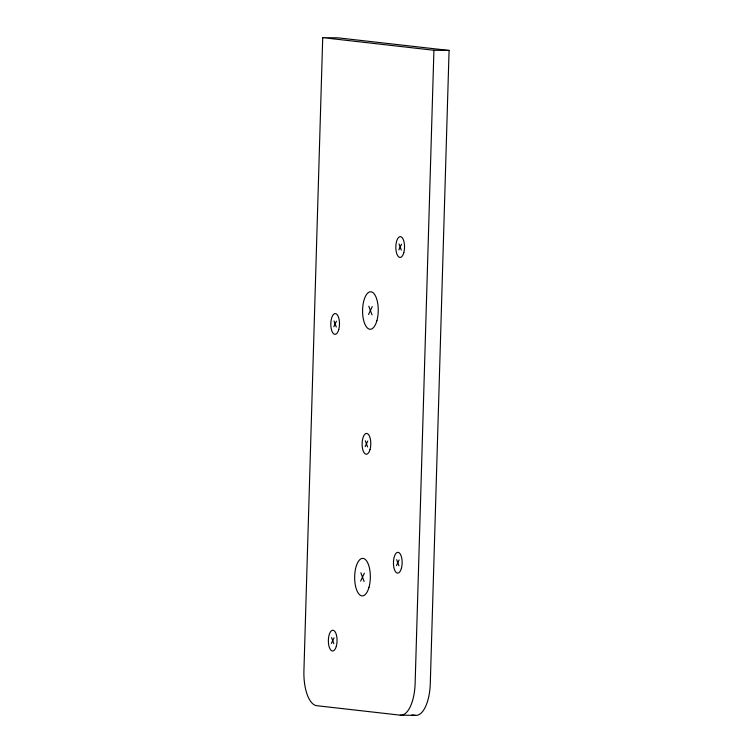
<?xml version="1.0" encoding="UTF-8"?>
<svg xmlns="http://www.w3.org/2000/svg" width="753" height="753" viewBox="0 0 753 753"><rect width="100%" height="100%" fill="white"/><g stroke="black" fill="none" stroke-linecap="round" stroke-linejoin="round"><path stroke-width="1.13" d="M322.717 37.65L303.92 670.81A33.367 13.931 -89.3 0 0 316.834 705.712L400.238 715.171L415.392 715.35A33.367 13.931 -89.3 0 0 430.283 683.602L449.08 50.442L337.871 37.829L322.717 37.65L433.916 50.263L449.08 50.442M433.916 50.263L415.129 683.423A33.367 13.931 -89.3 0 1 400.238 715.171M333.824 326.783L336.45 321.164M368.546 314.509L372.264 306.575M398.874 249.855L401.5 244.236M365.13 446.642L367.765 441.032M331.395 643.439L334.031 637.829M360.631 581.109L364.358 573.174M396.473 565.541L399.109 559.931M411.919 714.955L415.392 715.35M399.043 243.963L401.33 250.128M368.791 306.179L372.02 314.905M333.993 320.891L336.28 327.056M365.309 440.75L367.586 446.924M396.652 559.648L398.93 565.814M360.875 572.779L364.104 581.504M331.574 637.556L333.852 643.721M376.895 320.684A18.769 7.841 -89.3 0 0 370.965 291.797A18.769 7.841 -89.3 0 0 363.36 319.15A18.769 7.841 -89.3 0 0 376.895 320.684M368.989 587.284A18.769 7.841 -89.3 0 0 363.05 558.397A18.769 7.841 -89.3 0 0 355.444 585.749A18.769 7.841 -89.3 0 0 368.989 587.284M370.052 449.475A10.429 4.358 -89.3 0 0 366.758 433.427A10.429 4.358 -89.3 0 0 362.532 448.619A10.429 4.358 -89.3 0 0 370.052 449.475M338.746 329.607A10.429 4.358 -89.3 0 0 335.443 313.559A10.429 4.358 -89.3 0 0 331.226 328.75A10.429 4.358 -89.3 0 0 338.746 329.607M403.796 252.679A10.429 4.358 -89.3 0 0 400.492 236.63A10.429 4.358 -89.3 0 0 396.266 251.822A10.429 4.358 -89.3 0 0 403.796 252.679M336.318 646.272A10.429 4.358 -89.3 0 0 333.024 630.223A10.429 4.358 -89.3 0 0 328.797 645.415A10.429 4.358 -89.3 0 0 336.318 646.272M401.396 568.364A10.429 4.358 -89.3 0 0 398.102 552.316A10.429 4.358 -89.3 0 0 393.875 567.517A10.429 4.358 -89.3 0 0 401.396 568.364"/></g></svg>
